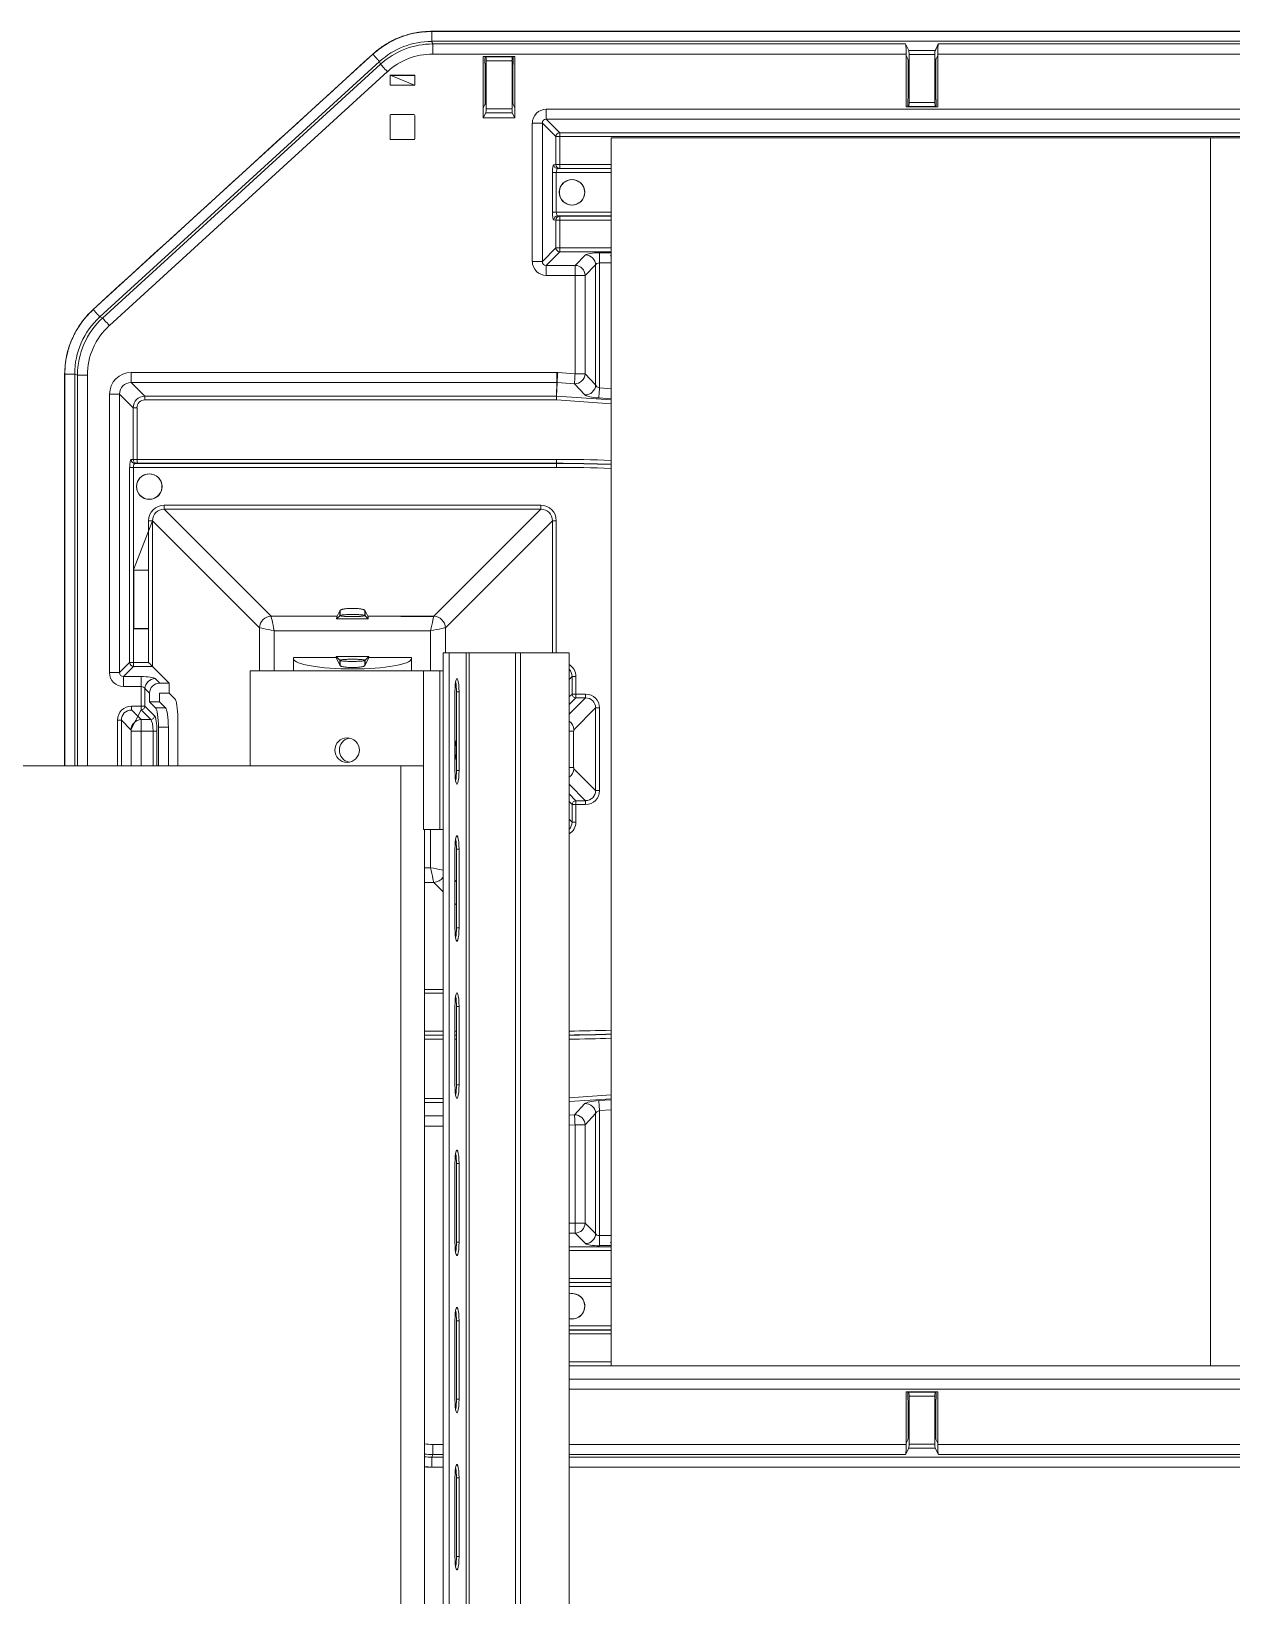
# Model space of a CAD drawing. Header units: inches. Extents: x 1518 to 2565, y 62 to 679.
# Drawn here: x 2181.43 to 2196.7, y 659.08 to 678.99 of the extents above; entities that cross this region are included whole.
import ezdxf

# ---------------------------------------------------------------- set-up
doc = ezdxf.new("R2010")
doc.units = ezdxf.units.IN
doc.header["$LTSCALE"] = 50
doc.header["$MEASUREMENT"] = 0
for name, color, linetype, lineweight in [('E2-ECOFEET', 254, 'Continuous', 5), ('ECOFEET', 254, 'Continuous', 5), ('TEXT', 1, 'Continuous', 20)]:
    doc.layers.add(name, color=color, linetype=linetype, lineweight=lineweight)

# ---------------------------------------------------------------- blocks, each defined once
blk = doc.blocks.new('Z1')
at = {"layer": 'ECOFEET', "color": 1, "linetype": 'Continuous'}
for p, q in [((63.071, 212.097), (63.092, 212.055)), ((63.096, 212.006), (63.096, 211.584)), ((63.447, 212.006), (63.447, 211.584)), ((63.471, 212.097), (63.45, 212.055)), ((56.818, 211.845), (56.818, 211.72)), ((57.716, 211.522), (57.716, 211.944)), ((58.067, 211.522), (58.067, 211.944)), ((58.091, 211.431), (58.07, 211.473)), ((56.504, 211.037), (56.504, 211.335)), ((56.514, 211.345), (56.808, 211.345)), ((56.818, 211.335), (56.818, 211.037)), ((56.808, 211.027), (56.514, 211.027)), ((57.061, 204.963), (58.422, 206.324)), ((53.244, 205.549), (53.244, 204.804)), ((53.431, 204.804), (53.431, 205.549)), ((53.433, 205.552), (53.433, 204.802)), ((55.868, 205.035), (55.868, 204.971)), ((56.185, 204.971), (56.185, 205.035)), ((53.433, 204.372), (53.433, 204.802)), ((55.275, 204.436), (55.818, 204.436)), ((56.778, 204.436), (56.778, 204.268)), ((57.472, 134.498), (57.472, 204.498)), ((57.511, 204.498), (57.511, 134.498)), ((58.163, 204.498), (58.163, 134.498)), ((58.782, 134.498), (58.782, 204.498)), ((55.868, 204.4), (55.868, 204.336)), ((56.185, 204.336), (56.185, 204.4)), ((53.209, 203.518), (53.087, 203.641)), ((53.804, 203.06), (53.804, 203.665)), ((56.941, 138.393), (56.941, 202.248)), ((57.18, 202.248), (57.137, 202.248)), ((57.33, 201.602), (57.348, 201.583)), ((57.348, 201.288), (57.33, 201.306)), ((56.941, 200.214), (57.18, 200.214)), ((57.18, 200.165), (56.941, 200.165)), ((56.941, 199.683), (57.18, 199.683)), ((57.33, 199.683), (57.348, 199.683)), ((57.18, 199.633), (56.941, 199.633)), ((56.941, 199.63), (57.18, 199.63)), ((57.18, 199.58), (56.941, 199.58)), ((57.348, 199.633), (57.33, 199.633)), ((57.33, 199.63), (57.348, 199.63)), ((57.348, 199.58), (57.33, 199.58)), ((58.783, 198.836), (59.317, 198.872)), ((56.941, 198.824), (57.18, 198.824)), ((57.18, 198.775), (56.941, 198.775)), ((59.317, 198.823), (58.783, 198.786)), ((56.941, 198.603), (57.18, 198.603)), ((57.18, 198.475), (56.941, 198.475)), ((58.783, 196.94), (59.317, 196.94)), ((59.317, 196.891), (58.783, 196.891)), ((58.783, 196.536), (59.317, 196.536)), ((59.317, 196.486), (58.783, 196.486)), ((58.783, 196.483), (59.317, 196.483)), ((59.317, 196.433), (58.783, 196.433)), ((58.819, 196.02), (58.783, 196.024)), ((58.783, 195.932), (59.317, 195.932)), ((59.317, 195.882), (58.783, 195.882)), ((58.783, 195.879), (59.317, 195.879)), ((59.317, 195.829), (58.783, 195.829)), ((58.783, 195.474), (59.317, 195.474)), ((63.096, 194.532), (63.096, 194.954)), ((63.447, 194.532), (63.447, 194.954)), ((63.071, 194.441), (63.092, 194.483)), ((63.471, 194.441), (63.45, 194.483)), ((57.048, 194.295), (57.035, 194.262))]:
    blk.add_line(p, q, dxfattribs=at)
for points in [[(75.244, 212.405), (75.244, 212.402), (57.035, 212.402), (57.035, 212.405)], [(57.048, 212.243), (63.062, 212.243), (63.103, 212.16), (63.439, 212.16)], [(58.091, 211.304), (58.091, 211.431), (58.091, 212.085), (57.691, 212.085), (57.691, 211.431), (57.712, 211.473)], [(52.814, 208.77), (52.847, 208.755), (56.384, 211.985)], [(56.505, 211.844), (56.504, 211.845), (56.504, 211.72), (56.505, 211.721)], [(56.817, 211.721), (56.818, 211.72), (56.504, 211.72)], [(57.691, 211.431), (57.691, 211.304), (58.091, 211.304), (58.059, 211.368), (57.723, 211.368), (57.691, 211.304)], [(58.491, 211.285), (58.663, 211.113), (58.663, 211.064), (58.663, 210.709), (59.317, 210.709)], [(66.942, 211.05), (59.317, 211.05), (59.317, 195.425), (58.783, 195.425)], [(59.317, 195.425), (66.942, 195.425), (74.567, 195.425), (74.567, 211.05), (66.942, 211.05), (66.942, 195.425)], [(58.619, 210.105), (58.57, 210.105), (58.57, 210.607), (58.619, 210.607)], [(59.317, 210.607), (58.619, 210.607), (58.619, 210.105), (59.317, 210.105)], [(59.317, 209.598), (58.663, 209.598), (58.663, 209.648), (59.317, 209.648)], [(59.12, 209.431), (58.987, 209.298), (58.987, 208.048), (59.12, 207.905)], [(59.169, 209.458), (59.169, 209.586), (59.317, 209.586)], [(59.317, 209.458), (59.169, 209.458), (59.169, 207.867), (59.317, 207.857)], [(59.317, 209.544), (59.309, 209.551), (59.317, 209.551)], [(52.365, 208.043), (52.367, 208.043), (52.493, 208.043), (52.493, 203.06)], [(52.527, 203.06), (52.527, 208.028), (52.493, 208.043)], [(52.527, 208.028), (52.655, 208.028), (52.655, 203.06)], [(59.317, 207.666), (58.62, 207.714), (53.384, 207.714), (53.384, 207.763), (58.62, 207.763), (58.626, 207.935), (58.626, 208.063), (53.212, 208.063), (53.212, 207.935)], [(58.626, 207.935), (53.212, 207.935), (53.384, 207.763)], [(53.064, 207.787), (52.936, 207.787), (52.936, 204.244)], [(53.237, 207.615), (53.064, 207.787), (53.064, 204.244)], [(58.621, 206.906), (58.621, 206.856), (53.242, 206.856)], [(53.259, 206.906), (58.621, 206.906), (58.621, 206.908)], [(58.57, 206.177), (57.208, 204.815), (57.208, 204.498)], [(58.57, 204.498), (58.57, 206.177), (58.619, 206.177), (58.619, 204.498)], [(56.227, 204.928), (56.186, 204.969), (56.186, 205.032), (56.22, 204.963)], [(55.275, 204.268), (55.275, 204.436), (55.276, 204.421), (55.276, 204.268)], [(55.818, 204.45), (55.818, 204.436), (55.866, 204.34), (55.866, 204.402), (55.818, 204.45), (56.234, 204.45), (56.186, 204.402), (56.186, 204.34), (56.234, 204.436), (56.234, 204.45)], [(56.234, 204.436), (56.778, 204.436), (56.776, 204.421), (56.776, 204.268)], [(58.101, 204.498), (57.511, 204.498), (57.472, 204.498), (57.257, 204.498), (57.18, 204.498), (57.18, 134.498), (57.257, 134.498), (57.257, 204.498)], [(57.18, 204.268), (57.137, 204.268), (56.931, 204.268), (54.724, 204.268), (54.724, 203.06)], [(57.137, 204.268), (57.137, 202.248), (56.931, 202.248), (56.931, 204.268)], [(53.114, 204.195), (53.338, 204.195), (53.338, 204.067)], [(53.387, 204.041), (53.446, 203.982), (53.446, 203.871)], [(58.783, 203.935), (58.82, 203.972), (58.869, 203.972), (58.869, 204.195), (58.82, 204.195), (58.783, 204.158)], [(53.696, 203.983), (53.578, 203.983), (53.573, 203.978), (53.573, 203.871), (53.648, 203.796), (53.521, 203.796), (53.446, 203.871), (53.573, 203.871)], [(57.348, 203.998), (57.382, 203.998), (57.382, 202.998), (57.348, 202.998)], [(58.783, 203.714), (58.992, 203.923), (58.992, 203.972), (58.869, 203.972), (58.869, 203.923), (58.783, 203.837)], [(53.038, 203.06), (53.038, 203.641), (53.087, 203.641), (53.087, 203.06)], [(53.212, 203.06), (53.212, 203.499), (53.34, 203.499), (53.34, 203.06)], [(53.489, 203.06), (53.489, 203.499), (53.34, 203.499)], [(53.489, 203.499), (53.538, 203.499), (53.538, 203.06)], [(53.685, 203.06), (53.685, 203.549), (53.558, 203.549), (53.558, 203.06)], [(58.783, 203.039), (58.84, 203.039), (58.84, 203.499), (58.783, 203.499)], [(56.931, 203.06), (56.64, 203.06), (18.191, 203.06), (18.191, 137.56), (56.64, 137.56), (56.64, 203.06)], [(58.783, 202.603), (58.82, 202.566), (58.869, 202.566), (58.992, 202.566), (58.992, 202.615), (58.783, 202.824)], [(58.783, 202.701), (58.869, 202.615), (58.869, 202.566), (58.869, 202.343), (58.82, 202.343), (58.783, 202.38)], [(57.348, 201.998), (57.382, 201.998), (57.382, 200.998), (57.348, 200.998)], [(57.18, 201.456), (57.061, 201.575), (56.941, 201.575)], [(57.348, 199.998), (57.382, 199.998), (57.382, 198.998), (57.348, 198.998)], [(59.317, 198.681), (59.169, 198.671), (59.169, 197.081), (59.317, 197.081)], [(57.348, 197.998), (57.382, 197.998), (57.382, 196.998), (57.348, 196.998)], [(59.317, 196.953), (59.169, 196.953), (59.169, 197.081)], [(59.317, 196.987), (59.309, 196.987), (59.317, 196.995)], [(57.348, 195.998), (57.382, 195.998), (57.382, 194.998), (57.348, 194.998)], [(58.783, 194.423), (63.071, 194.423), (63.071, 194.441), (63.071, 195.095), (63.471, 195.095), (63.471, 194.441), (63.471, 194.423), (73.831, 194.423), (73.831, 194.441), (73.831, 195.095), (74.231, 195.095), (74.231, 194.441)], [(57.18, 194.295), (57.048, 194.295), (57.048, 194.423), (57.18, 194.423)], [(63.439, 194.378), (63.103, 194.378), (63.062, 194.295)], [(75.225, 194.295), (74.241, 194.295), (74.199, 194.378), (73.863, 194.378), (73.822, 194.295), (63.481, 194.295), (63.439, 194.378)], [(56.941, 194.144), (57.035, 194.136), (57.18, 194.136)], [(57.035, 194.134), (57.035, 194.136), (57.035, 194.262), (57.18, 194.262)], [(58.783, 194.262), (75.244, 194.262), (75.244, 194.136), (75.244, 194.134)], [(57.348, 193.998), (57.382, 193.998), (57.382, 192.998), (57.348, 192.998)]]:
    blk.add_lwpolyline(points, dxfattribs=at)
at = {"layer": 'ECOFEET', "color": 1, "linetype": 'Continuous', "flags": 128}
for points in [[(52.847, 208.755), (52.851, 208.751), (52.858, 208.744), (52.866, 208.734), (52.877, 208.722), (52.89, 208.709), (52.904, 208.694), (52.918, 208.677), (52.934, 208.661), (56.47, 211.891), (56.455, 211.908), (56.44, 211.924), (56.426, 211.939), (56.413, 211.953), (56.403, 211.964), (56.394, 211.974), (56.387, 211.981), (56.384, 211.985), (56.371, 212.019), (52.814, 208.77), (52.81, 208.774), (52.803, 208.781), (52.795, 208.791), (52.784, 208.802), (52.772, 208.816), (52.758, 208.831), (52.744, 208.847), (52.729, 208.863), (56.286, 212.112), (56.284, 212.113)], [(59.317, 207.728), (59.16, 207.739), (59.161, 207.745), (59.162, 207.755), (59.162, 207.768), (59.164, 207.783), (59.165, 207.802), (59.166, 207.823), (59.168, 207.844), (59.169, 207.867)], [(53.63, 206.324), (58.422, 206.324), (58.422, 206.374), (53.63, 206.374), (53.63, 206.324), (54.992, 204.963), (54.994, 204.953), (54.998, 204.935), (55.003, 204.912), (55.009, 204.883), (55.016, 204.85), (55.023, 204.813), (55.031, 204.776), (57.021, 204.776), (57.021, 204.268)], [(55.031, 204.268), (55.031, 204.776), (54.994, 204.784), (54.958, 204.791), (54.924, 204.798), (54.895, 204.804), (54.872, 204.809), (54.854, 204.813), (54.844, 204.815), (54.844, 204.268)], [(57.382, 203.998), (57.381, 204.046), (57.378, 204.09), (57.373, 204.127), (57.367, 204.154), (57.359, 204.168), (57.352, 204.168), (57.345, 204.154), (57.339, 204.127), (57.334, 204.09), (57.331, 204.046), (57.33, 203.998), (57.33, 202.998), (57.331, 202.949), (57.334, 202.905), (57.339, 202.868), (57.345, 202.841), (57.352, 202.827), (57.359, 202.827), (57.367, 202.841), (57.373, 202.868), (57.378, 202.905), (57.381, 202.949), (57.382, 202.998)], [(57.021, 202.248), (57.021, 201.762), (57.059, 201.755), (57.095, 201.747), (57.128, 201.74), (57.157, 201.734), (57.18, 201.729)], [(57.382, 201.998), (57.381, 202.046), (57.378, 202.09), (57.373, 202.127), (57.367, 202.154), (57.359, 202.168), (57.352, 202.168), (57.345, 202.154), (57.339, 202.127), (57.334, 202.09), (57.331, 202.046), (57.33, 201.998), (57.33, 200.998), (57.331, 200.949), (57.334, 200.905), (57.339, 200.868), (57.345, 200.841), (57.352, 200.827), (57.359, 200.827), (57.367, 200.841), (57.373, 200.868), (57.378, 200.905), (57.381, 200.949), (57.382, 200.998)], [(57.382, 199.998), (57.381, 200.046), (57.378, 200.09), (57.373, 200.127), (57.367, 200.154), (57.359, 200.168), (57.352, 200.168), (57.345, 200.154), (57.339, 200.127), (57.334, 200.09), (57.331, 200.046), (57.33, 199.998), (57.33, 198.998), (57.331, 198.949), (57.334, 198.905), (57.339, 198.868), (57.345, 198.841), (57.352, 198.827), (57.359, 198.827), (57.367, 198.841), (57.373, 198.868), (57.378, 198.905), (57.381, 198.949), (57.382, 198.998)], [(59.317, 198.81), (59.16, 198.799), (59.161, 198.793), (59.162, 198.784), (59.162, 198.771), (59.164, 198.755), (59.165, 198.736), (59.166, 198.716), (59.168, 198.694), (59.169, 198.671)], [(57.382, 197.998), (57.381, 198.046), (57.378, 198.09), (57.373, 198.127), (57.367, 198.154), (57.359, 198.168), (57.352, 198.168), (57.345, 198.154), (57.339, 198.127), (57.334, 198.09), (57.331, 198.046), (57.33, 197.998), (57.33, 196.998), (57.331, 196.949), (57.334, 196.905), (57.339, 196.868), (57.345, 196.841), (57.352, 196.827), (57.359, 196.827), (57.367, 196.841), (57.373, 196.868), (57.378, 196.905), (57.381, 196.949), (57.382, 196.998)], [(57.382, 195.998), (57.381, 196.046), (57.378, 196.09), (57.373, 196.127), (57.367, 196.154), (57.359, 196.168), (57.352, 196.168), (57.345, 196.154), (57.339, 196.127), (57.334, 196.09), (57.331, 196.046), (57.33, 195.998), (57.33, 194.998), (57.331, 194.949), (57.334, 194.905), (57.339, 194.868), (57.345, 194.841), (57.352, 194.827), (57.359, 194.827), (57.367, 194.841), (57.373, 194.868), (57.378, 194.905), (57.381, 194.949), (57.382, 194.998)], [(57.382, 193.998), (57.381, 194.046), (57.378, 194.09), (57.373, 194.127), (57.367, 194.154), (57.359, 194.168), (57.352, 194.168), (57.345, 194.154), (57.339, 194.127), (57.334, 194.09), (57.331, 194.046), (57.33, 193.998), (57.33, 192.998), (57.331, 192.949), (57.334, 192.905), (57.339, 192.868), (57.345, 192.841), (57.352, 192.827), (57.359, 192.827), (57.367, 192.841), (57.373, 192.868), (57.378, 192.905), (57.381, 192.949), (57.382, 192.998)]]:
    blk.add_lwpolyline(points, dxfattribs=at)
at = {"layer": 'ECOFEET', "color": 1, "linetype": 'Continuous'}
for points in [[(58.067, 212.08), (57.716, 212.08), (57.722, 212.079), (58.06, 212.079)], [(58.056, 212.029), (57.727, 212.029), (57.727, 211.417), (58.056, 211.417)], [(63.107, 211.499), (63.436, 211.499), (63.436, 212.111), (63.107, 212.111)], [(56.817, 211.721), (56.505, 211.721), (56.505, 211.844), (56.817, 211.844), (56.818, 211.845), (56.504, 211.845)], [(63.102, 211.449), (63.44, 211.449), (63.447, 211.448), (63.096, 211.448)], [(53.483, 206.177), (53.433, 206.177), (53.433, 205.552), (53.431, 205.549), (53.244, 205.549), (53.242, 205.552)], [(58.101, 134.498), (58.101, 204.498), (58.163, 204.498), (58.782, 204.498), (58.783, 204.498), (58.783, 134.498), (58.782, 134.498), (58.163, 134.498)], [(63.44, 195.089), (63.447, 195.09), (63.096, 195.09), (63.102, 195.089)], [(63.107, 195.039), (63.107, 194.427), (63.436, 194.427), (63.436, 195.039)]]:
    blk.add_lwpolyline(points, close=True, dxfattribs=at)
for points in [[(58.442, 211.236), (58.314, 211.236), (58.314, 209.476), (58.442, 209.476), (58.614, 209.648, 0.393989), (58.663, 209.598), (58.491, 209.426)], [(74.567, 210.658, 0.339414), (74.604, 210.707), (74.577, 210.709), (74.577, 211.064, 0.393926), (74.528, 211.113), (58.663, 211.113, 0.393936), (58.614, 211.064), (58.442, 211.236), (58.442, 209.476)], [(74.528, 211.05), (74.528, 211.064), (58.663, 211.064), (58.614, 211.064), (58.614, 210.709), (58.587, 210.707, 0.412059), (58.637, 210.657)], [(59.317, 210.659), (58.663, 210.659), (58.663, 210.709), (58.614, 210.709, 0.412073), (58.663, 210.659), (58.637, 210.657), (59.317, 210.657)], [(59.317, 210.002), (58.663, 210.002), (58.663, 209.648), (58.614, 209.648), (58.614, 210.002), (58.587, 210.005, -0.412168), (58.637, 210.055)], [(59.317, 210.055), (58.637, 210.055), (58.663, 210.052, 0.412119), (58.614, 210.002), (58.663, 210.002), (58.663, 210.052), (59.317, 210.052)], [(56.227, 204.928), (55.825, 204.928), (55.866, 204.969), (55.866, 205.032), (55.832, 204.963), (54.992, 204.963, 0.393949), (54.844, 204.815), (53.483, 206.177), (53.483, 204.323), (53.242, 204.323, -0.393989), (53.192, 204.372), (53.242, 204.372), (53.242, 204.802), (53.433, 204.802), (53.431, 204.804), (53.244, 204.804), (53.242, 204.802), (53.242, 205.552), (53.242, 206.856), (53.192, 206.856), (53.192, 204.372), (53.064, 204.244), (52.936, 204.244)], [(53.696, 204.11), (53.574, 204.11), (53.515, 204.169, 0.393931), (53.387, 204.041), (53.387, 203.818), (53.509, 203.696, -0.394047), (53.46, 203.646)], [(57.339, 204.129, -0.044281), (57.348, 203.998), (57.348, 202.998, -0.044182), (57.339, 202.866)], [(58.992, 203.923), (58.869, 203.923, -0.393844), (58.82, 203.972), (58.82, 204.195)], [(58.783, 202.913, 0.244632), (58.843, 203.02), (59.12, 202.743), (59.169, 202.743), (59.169, 203.795), (59.12, 203.795), (59.12, 202.743)], [(59.12, 203.795), (58.843, 203.518, 0.24461), (58.783, 203.625)], [(57.33, 203.12, 0.067314), (57.344, 203.258, 0.067334), (57.33, 203.396)], [(58.82, 202.343), (58.82, 202.566, -0.393908), (58.869, 202.615), (58.992, 202.615)], [(57.339, 202.129, -0.044279), (57.348, 201.998), (57.348, 200.998, -0.044279), (57.339, 200.866)], [(57.339, 200.129, -0.044182), (57.348, 199.998), (57.348, 198.998, -0.044281), (57.339, 198.866)], [(58.783, 198.614), (58.85, 198.618), (58.983, 198.761, -0.411947), (59.12, 198.633), (58.987, 198.491), (58.859, 198.491), (58.783, 198.485)], [(59.12, 198.633), (59.12, 197.107, -0.393904), (58.992, 196.979), (58.859, 197.112), (58.783, 197.112)], [(57.339, 198.129, -0.044281), (57.348, 197.998), (57.348, 196.998, -0.044176), (57.339, 196.866)], [(58.783, 197.24), (58.859, 197.24), (58.859, 197.112, 0.393965), (58.987, 197.24), (59.12, 197.107)], [(58.783, 196.025, 0.202767), (58.907, 196.047, 0.544465), (58.907, 196.318, 0.202767), (58.783, 196.34)], [(57.339, 196.129, -0.044176), (57.348, 195.998), (57.348, 194.998, -0.044279), (57.339, 194.866)], [(57.339, 194.129, -0.044182), (57.348, 193.998), (57.348, 192.998, -0.044281), (57.339, 192.866)]]:
    blk.add_lwpolyline(points, format="xyb", dxfattribs=at)
for points in [[(58.732, 210.491, 0.544465), (58.732, 210.22, 0.294947), (58.907, 210.22, 0.544465), (58.907, 210.491, 0.294947)], [(58.987, 209.298), (58.859, 209.298), (58.859, 209.426, -0.393926)], [(58.621, 206.908), (58.621, 206.958), (53.286, 206.958), (53.237, 206.958), (53.237, 207.615), (53.286, 207.615), (53.286, 206.958), (53.286, 206.908, -0.412079), (53.237, 206.958), (53.21, 206.956, 0.41205), (53.259, 206.906), (53.286, 206.908)], [(53.354, 206.747, 0.544465), (53.354, 206.476, 0.294947), (53.529, 206.476, 0.544465), (53.529, 206.747, 0.294947)], [(53.338, 203.769), (53.338, 203.818), (53.215, 203.818), (53.215, 203.769), (53.337, 203.646, 0.393904), (53.209, 203.518)]]:
    blk.add_lwpolyline(points, format="xyb", close=True, dxfattribs=at)
at = {"layer": 'ECOFEET', "color": 1, "linetype": 'Continuous', "flags": 128}
for points in [[(58.638, 208.063), (58.859, 208.048), (58.859, 209.298), (58.491, 209.298), (58.491, 209.426), (58.859, 209.426), (58.992, 209.559, -0.393922), (59.12, 209.431), (59.12, 207.905, -0.411886), (58.983, 207.778), (58.85, 207.92), (58.851, 207.926), (58.851, 207.935), (58.852, 207.948), (58.853, 207.964), (58.854, 207.983), (58.856, 208.003), (58.857, 208.025), (58.859, 208.048), (58.987, 208.048, -0.411949), (58.85, 207.92), (58.629, 207.935)], [(59.317, 207.716), (58.623, 207.763), (58.623, 207.761), (58.623, 207.757), (58.623, 207.752), (58.622, 207.746), (58.622, 207.739), (58.621, 207.731), (58.62, 207.722), (58.62, 207.714), (58.62, 207.763, -0.016706), (58.623, 207.763), (58.629, 207.935), (58.63, 207.941), (58.63, 207.95), (58.631, 207.963), (58.632, 207.979), (58.633, 207.998), (58.635, 208.018), (58.636, 208.04), (58.638, 208.063)], [(53.337, 203.646), (53.46, 203.646), (53.338, 203.769, 0.393872), (53.387, 203.818), (53.338, 203.818), (53.338, 204.067), (53.114, 204.067), (53.114, 204.195), (53.242, 204.323), (53.242, 204.372), (53.433, 204.372), (53.442, 204.364), (53.451, 204.355), (53.458, 204.347), (53.466, 204.34), (53.472, 204.334), (53.477, 204.329), (53.48, 204.325), (53.483, 204.323), (53.696, 204.11), (53.696, 203.983), (53.767, 203.911)], [(57.18, 201.64, -0.234231), (57.061, 201.575), (57.059, 201.586), (57.055, 201.603), (57.05, 201.626), (57.044, 201.655), (57.037, 201.689), (57.029, 201.725), (57.021, 201.762), (56.941, 201.762)]]:
    blk.add_lwpolyline(points, format="xyb", dxfattribs=at)
for points in [[(56.22, 204.963), (57.061, 204.963, -0.393949), (57.208, 204.815), (57.198, 204.813), (57.181, 204.809), (57.157, 204.804), (57.128, 204.798), (57.095, 204.791), (57.059, 204.784), (57.021, 204.776), (57.029, 204.813), (57.037, 204.85), (57.044, 204.883), (57.05, 204.912), (57.055, 204.935), (57.059, 204.953)], [(58.987, 197.24), (58.987, 198.491, 0.411949), (58.85, 198.618), (58.851, 198.612), (58.851, 198.603), (58.852, 198.59), (58.853, 198.574), (58.854, 198.555), (58.856, 198.535), (58.857, 198.513), (58.859, 198.491), (58.859, 197.24)]]:
    blk.add_lwpolyline(points, format="xyb", close=True, dxfattribs=at)
at = {"layer": 'ECOFEET', "color": 1, "linetype": 'Continuous'}
for centre, radius in [((58.819, 210.356), 0.163), ((53.442, 206.611), 0.163), ((55.958, 203.258), 0.156)]:
    blk.add_circle(centre, radius, dxfattribs=at)
for centre, radius, start, end in [((58.621, 188.376), 18.582, 87.8554, 90), ((58.621, 188.376), 18.532, 87.8496, 90), ((58.621, 188.376), 18.53, 87.8493, 90), ((58.621, 188.376), 18.48, 87.8434, 90), ((56.017, 203.258), 0.157, 101.5556, 258.4444), ((58.621, 218.162), 18.48, 270.501, 272.1566), ((58.621, 218.162), 18.53, 270.4997, 272.1507), ((58.621, 218.162), 18.532, 270.4996, 272.1504), ((58.621, 218.162), 18.582, 270.4982, 272.1446), ((58.819, 196.182), 0.163, 270, 102.8674)]:
    blk.add_arc(centre, radius, start, end, dxfattribs=at)
for centre, major_axis, ratio, start_param, end_param in [((57.048, 211.257), (-0.37, 0.953), 0.978189, 5.918992, 6.647379), ((57.058, 211.232), (-0.366, 0.945), 0.987012, 5.918992, 6.647379), ((63.483, 212.115), (0, 0.13), 0.087489, 0.174533, 1.570796), ((57.058, 211.232), (0.32, -0.825), 0.982581, 2.777399, 3.505786), ((57.722, 212.029), (0, 0.05), 0.087489, 4.712389, 6.265732), ((58.06, 212.029), (0, 0.05), 0.087489, 0.017453, 1.570796), ((63.091, 212.006), (0, 0.05), 0.087489, 4.712389, 6.108652), ((63.102, 212.111), (0, 0.05), 0.087489, 4.712389, 6.108652), ((63.44, 212.111), (0, 0.05), 0.087489, 0.174533, 1.570796), ((63.451, 212.006), (0, 0.05), 0.087489, 0.174533, 1.570796), ((57.711, 211.944), (0, 0.05), 0.087489, 4.712389, 5.759587), ((57.711, 211.522), (0, 0.05), 0.087489, 3.316126, 4.712389), ((57.722, 211.417), (0, 0.05), 0.087489, 3.316126, 4.712389), ((58.06, 211.417), (0, 0.05), 0.087489, 1.570796, 2.96706), ((58.071, 211.522), (0, 0.05), 0.087489, 1.570796, 2.96706), ((58.497, 211.23), (0.131, -0.131), 0.970288, 2.371274, 3.911912), ((63.091, 211.584), (0, 0.05), 0.087489, 3.665191, 4.712389), ((63.102, 211.499), (0, 0.05), 0.087489, 3.159046, 4.712389), ((63.44, 211.499), (0, 0.05), 0.087489, 1.570796, 3.124139), ((56.514, 211.335), (-0.00707, 0.00707), 0.999695, 5.497939, 7.068431), ((56.808, 211.335), (0.00707, 0.00707), 0.999695, 5.497939, 7.068431), ((58.497, 211.23), (-0.042, 0.042), 0.84211, 5.512866, 7.053504), ((56.514, 211.037), (-0.00707, -0.00707), 0.999695, 5.497939, 7.068431), ((56.808, 211.037), (0.00707, -0.00707), 0.999695, 5.497939, 7.068431), ((58.588, 210.607), (0, 0.1), 0.176327, 0.017453, 1.570796), ((58.637, 210.607), (0, 0.05), 0.352654, 0.017453, 1.570796), ((58.588, 210.105), (0, 0.1), 0.176327, 1.570796, 3.124139), ((58.637, 210.105), (0, 0.05), 0.352654, 1.570796, 3.124139), ((58.497, 209.481), (0.131, 0.131), 0.970288, 2.371274, 3.911912), ((58.497, 209.481), (0.042, 0.042), 0.84211, 2.371274, 3.911912), ((59.169, 209.554), (0.18, 0), 0.176327, 1.570796, 2.96706), ((59.169, 209.426), (0.05, 0), 0.634777, 1.570796, 2.96706), ((59.425, 209.458), (0.133, -0.129), 0.122744, 3.780325, 3.887313), ((53.512, 208.028), (0.936, -0.413), 0.977384, 2.732965, 3.550221), ((53.538, 208.016), (0.927, -0.409), 0.986525, 2.732965, 3.550221), ((53.538, 208.016), (0.811, -0.357), 0.981933, 2.732965, 3.550221), ((53.221, 207.779), (-0.204, 0.204), 0.970288, 5.512866, 7.053504), ((58.626, 207.88), (0.006, 0.183), 0.984791, 6.249645, 6.316725), ((53.221, 207.779), (-0.115, 0.115), 0.923436, 5.512866, 7.053504), ((58.626, 207.88), (0.0019, 0.0547), 0.913122, 6.249645, 6.316725), ((59.169, 207.899), (0.0488, -0.019), 0.580702, 3.53857, 4.934833), ((53.387, 207.612), (-0.107, 0.107), 0.989599, 5.512866, 7.053504), ((53.387, 207.612), (-0.0729, 0.0729), 0.970288, 5.512866, 7.053504), ((59.16, 207.771), (0.18, -0.013), 0.175892, 3.328509, 4.724773), ((53.21, 206.856), (0, 0.1), 0.176327, 0.017453, 1.570796), ((53.259, 206.856), (0, 0.05), 0.352654, 0.017453, 1.570796), ((53.637, 206.171), (-0.146, 0.146), 0.970288, 5.512866, 7.053504), ((53.637, 206.171), (0.111, -0.111), 0.951716, 2.371274, 3.911912), ((58.416, 206.171), (0.146, 0.146), 0.970288, 5.512866, 7.053504), ((58.416, 206.171), (0.111, 0.111), 0.951716, 5.512866, 7.053504), ((55.835, 204.776), (0, 0.19), 0.087489, 0.174533, 0.638994), ((55.368, 204.973), (0.5, 0), 0.087489, 6.195919, 6.224625), ((56.218, 204.776), (0, 0.19), 0.087489, 5.644191, 6.108652), ((53.119, 204.25), (0.131, 0.131), 0.970288, 2.371274, 3.911912), ((53.119, 204.25), (0.042, 0.042), 0.84211, 2.371274, 3.911912), ((56.026, 204.423), (0.75, 0), 0.176327, 3.159046, 6.265732), ((58.686, 204.189), (-0.131, -0.131), 0.970288, 2.371274, 3.3859), ((58.686, 204.189), (0.0969, 0.0969), 0.948921, 5.512866, 6.287282), ((53.338, 204.163), (0.18, 0), 0.176327, 0.174533, 1.570796), ((53.338, 204.035), (0.05, 0), 0.634777, 0.174533, 1.570796), ((53.578, 203.978), (0.0947, -0.0947), 0.970288, 2.371274, 3.911912), ((53.76, 203.665), (0, 0.25), 0.176327, 4.712389, 6.108652), ((58.986, 203.789), (0.131, 0.131), 0.970288, 5.512866, 7.053504), ((58.986, 203.789), (0.0969, 0.0969), 0.948921, 5.512866, 7.053504), ((53.221, 203.635), (-0.131, 0.131), 0.970288, 5.512866, 7.053504), ((53.221, 203.635), (-0.0969, 0.0969), 0.948921, 5.512866, 7.053504), ((53.337, 203.499), (0, 0.15), 0.02351, 4.712389, 6.108652), ((53.454, 203.499), (0, 0.15), 0.235103, 4.712389, 6.108652), ((53.503, 203.499), (0, 0.2), 0.176327, 4.712389, 6.108652), ((53.514, 203.549), (0, 0.25), 0.176327, 4.712389, 6.108652), ((53.64, 203.549), (0, 0.25), 0.176327, 4.712389, 6.108652), ((53.209, 203.499), (0, 0.02), 0.176327, 4.712389, 6.108652), ((58.844, 203.499), (0, 0.02), 0.176327, 0.174533, 1.570796), ((58.844, 203.039), (0, 0.02), 0.176327, 1.570796, 2.96706), ((58.986, 202.749), (-0.0969, 0.0969), 0.948921, 2.371274, 3.911912), ((58.986, 202.749), (0.131, -0.131), 0.970288, 5.512866, 7.053504), ((58.686, 202.349), (0.0969, -0.0969), 0.948921, 6.279089, 7.053504), ((58.686, 202.349), (-0.131, 0.131), 0.970288, 2.897285, 3.911912), ((59.16, 198.767), (0.18, 0.013), 0.175892, 1.558413, 2.954676), ((59.169, 198.64), (0.0488, 0.019), 0.580702, 1.348352, 2.744616), ((59.169, 197.112), (0.05, 0), 0.634777, 3.316126, 4.712389), ((59.169, 196.984), (0.18, 0), 0.176327, 3.316126, 4.712389), ((59.425, 197.081), (0.133, 0.129), 0.122744, 2.395872, 2.50286), ((63.102, 195.039), (0, 0.05), 0.087489, 4.712389, 6.265732), ((63.44, 195.039), (0, 0.05), 0.087489, 0.017453, 1.570796), ((63.091, 194.954), (0, 0.05), 0.087489, 4.712389, 5.759587), ((63.091, 194.532), (0, 0.05), 0.087489, 3.316126, 4.712389), ((63.451, 194.532), (0, 0.05), 0.087489, 1.570796, 2.96706), ((57.058, 195.307), (0.32, 0.825), 0.982581, 3.383493, 3.505786), ((57.058, 195.307), (0.366, 0.945), 0.987012, 3.399412, 3.505786), ((63.102, 194.427), (0, 0.05), 0.087489, 3.316126, 4.712389), ((63.44, 194.427), (0, 0.05), 0.087489, 1.570796, 2.96706), ((63.483, 194.423), (0, 0.13), 0.087489, 1.570796, 2.96706), ((57.048, 195.281), (0.37, 0.953), 0.978189, 3.412573, 3.505786)]:
    blk.add_ellipse(centre, major_axis=major_axis, ratio=ratio, start_param=start_param, end_param=end_param, dxfattribs=at)
for points, knots in [([(75.244, 212.277), (69.174, 212.277), (63.105, 212.277), (57.035, 212.277), (57.035, 212.319), (57.035, 212.36), (57.035, 212.402), (56.991, 212.401), (56.904, 212.398), (56.757, 212.371), (56.597, 212.318), (56.43, 212.231), (56.334, 212.152), (56.286, 212.112), (56.291, 212.106), (56.296, 212.101), (56.301, 212.095), (56.305, 212.09), (56.31, 212.085), (56.315, 212.079), (56.32, 212.074), (56.324, 212.07), (56.329, 212.065), (56.333, 212.06), (56.337, 212.056), (56.341, 212.051), (56.345, 212.047), (56.348, 212.043), (56.352, 212.04), (56.355, 212.036), (56.357, 212.033), (56.36, 212.03), (56.362, 212.028), (56.364, 212.025), (56.367, 212.023), (56.368, 212.022), (56.369, 212.02), (56.371, 212.019)], [0, 0, 0, 0, 1, 1, 1, 2, 2, 2, 2.158565, 2.319357, 2.542919, 2.772955, 3, 3, 3, 4, 4, 4, 5, 5, 5, 6, 6, 6, 7, 7, 7, 8, 8, 8, 9, 9, 9, 10, 10, 10, 11, 11, 11, 11]), ([(75.789, 212.262), (75.774, 212.27), (75.738, 212.29), (75.686, 212.314), (75.632, 212.336), (75.581, 212.353), (75.545, 212.363), (75.526, 212.368), (75.51, 212.373), (75.469, 212.382), (75.413, 212.392), (75.355, 212.4), (75.301, 212.404), (75.263, 212.404), (75.244, 212.405), (69.174, 212.405), (63.105, 212.405), (57.035, 212.405), (57.015, 212.404), (56.965, 212.403), (56.896, 212.397), (56.825, 212.385), (56.763, 212.372), (56.697, 212.353), (56.654, 212.337), (56.632, 212.329)], [0, 0, 0, 0, 0.180013, 0.438364, 0.599827, 0.799869, 1, 1, 1, 1.17972, 1.437949, 1.599566, 1.799703, 2, 2, 2, 3, 3, 3, 3.139698, 3.369528, 3.500292, 3.666896, 3.833463, 4, 4, 4, 4]), ([(56.632, 212.329), (56.614, 212.322), (56.568, 212.303), (56.506, 212.272), (56.444, 212.235), (56.391, 212.2), (56.336, 212.159), (56.301, 212.129), (56.284, 212.113), (55.099, 211.03), (53.913, 209.948), (52.727, 208.865), (52.7, 208.838), (52.653, 208.793), (52.605, 208.733), (52.535, 208.641), (52.494, 208.561), (52.459, 208.492), (52.445, 208.456), (52.421, 208.397), (52.4, 208.323), (52.374, 208.21), (52.369, 208.12), (52.365, 208.043), (52.365, 206.382), (52.365, 204.721), (52.365, 203.06)], [0, 0, 0, 0, 0.139042, 0.368689, 0.499684, 0.666358, 0.833129, 1, 1, 1, 2, 2, 2, 2.250492, 2.41616, 2.50077, 3, 3, 3, 3.249905, 3.414992, 3.499978, 4, 4, 4, 5, 5, 5, 5]), ([(63.062, 212.243), (63.063, 212.238), (63.066, 212.229), (63.069, 212.194), (63.071, 212.154), (63.071, 212.128), (63.071, 212.115), (61.063, 212.115), (59.055, 212.115), (57.048, 212.115), (57.048, 212.158), (57.048, 212.2), (57.048, 212.243), (57.043, 212.254), (57.039, 212.265), (57.035, 212.277)], [0, 0, 0, 0, 0.272798, 0.562417, 0.78798, 1, 1, 1, 2, 2, 2, 3, 3, 3, 4, 4, 4, 4]), ([(63.439, 212.16), (63.453, 212.188), (63.467, 212.215), (63.481, 212.243), (66.928, 212.243), (70.375, 212.243), (73.822, 212.243), (73.823, 212.238), (73.826, 212.229), (73.829, 212.194), (73.831, 212.154), (73.831, 212.128), (73.831, 212.115), (70.378, 212.115), (66.924, 212.115), (63.471, 212.115), (63.471, 212.109), (63.471, 212.103), (63.471, 212.097), (63.471, 211.879), (63.471, 211.661), (63.471, 211.443), (63.338, 211.443), (63.204, 211.443), (63.071, 211.443), (63.071, 211.661), (63.071, 211.879), (63.071, 212.097), (63.071, 212.103), (63.071, 212.109), (63.071, 212.115)], [0, 0, 0, 0, 1, 1, 1, 2, 2, 2, 2.272799, 2.562417, 2.78798, 3, 3, 3, 4, 4, 4, 5, 5, 5, 6, 6, 6, 7, 7, 7, 8, 8, 8, 9, 9, 9, 9]), ([(57.716, 212.08), (57.715, 212.08), (57.714, 212.079), (57.713, 212.072), (57.712, 212.06), (57.711, 212.047), (57.711, 212.03), (57.711, 212.014), (57.712, 212), (57.713, 211.992), (57.713, 211.988), (57.713, 211.987)], [0, 0, 0, 0, 0.1087, 0.246094, 0.354578, 0.474143, 0.600075, 0.725936, 0.845501, 0.953985, 1, 1, 1, 1]), ([(58.491, 211.285), (58.491, 211.328), (58.491, 211.37), (58.491, 211.413), (61.811, 211.413), (65.131, 211.413), (68.451, 211.413), (68.451, 211.397), (68.451, 211.363), (68.448, 211.322), (68.445, 211.295), (68.443, 211.288), (68.442, 211.285), (65.125, 211.285), (61.808, 211.285), (58.491, 211.285)], [0, 0, 0, 0, 1, 1, 1, 2, 2, 2, 2.271935, 2.561321, 2.787269, 3, 3, 3, 4, 4, 4, 4]), ([(63.096, 211.448), (63.095, 211.448), (63.094, 211.449), (63.093, 211.456), (63.092, 211.468), (63.091, 211.482), (63.091, 211.498), (63.091, 211.514), (63.092, 211.528), (63.093, 211.536), (63.093, 211.54), (63.093, 211.541)], [0, 0, 0, 0, 0.108702, 0.246097, 0.354633, 0.474136, 0.60007, 0.725932, 0.845499, 0.953984, 1, 1, 1, 1]), ([(52.727, 208.865), (52.728, 208.864), (52.728, 208.864), (52.729, 208.863), (52.698, 208.833), (52.635, 208.771), (52.545, 208.653), (52.462, 208.506), (52.404, 208.343), (52.373, 208.187), (52.369, 208.091), (52.367, 208.043), (52.367, 206.382), (52.367, 204.721), (52.367, 203.06)], [0, 0, 0, 0, 1, 1, 1, 1.141279, 1.284532, 1.483578, 1.688387, 1.842897, 2, 2, 2, 3, 3, 3, 3]), ([(58.783, 194.134), (64.27, 194.134), (69.757, 194.134), (75.244, 194.134), (75.261, 194.134), (75.303, 194.134), (75.36, 194.139), (75.418, 194.147), (75.471, 194.156), (75.508, 194.165), (75.526, 194.17), (75.543, 194.174), (75.583, 194.185), (75.637, 194.204), (75.691, 194.226), (75.739, 194.249), (75.773, 194.267), (75.789, 194.276), (75.804, 194.284), (75.84, 194.305), (75.887, 194.337), (75.934, 194.373), (75.975, 194.406), (76.003, 194.432), (76.017, 194.445), (76.029, 194.457), (76.059, 194.487), (76.096, 194.53), (76.133, 194.576), (76.164, 194.619), (76.184, 194.651), (76.195, 194.667), (77.045, 196.063), (77.895, 197.459), (78.746, 198.855), (78.755, 198.87), (78.778, 198.909), (78.805, 198.964), (78.83, 199.021), (78.85, 199.075), (78.861, 199.114), (78.867, 199.133), (78.872, 199.151), (78.883, 199.194), (78.894, 199.254), (78.903, 199.316), (78.907, 199.373), (78.908, 199.413), (78.908, 199.434), (78.908, 199.434), (78.907, 199.434), (78.906, 199.434), (78.864, 199.434), (78.822, 199.434), (78.78, 199.434), (78.78, 201.991), (78.78, 204.548), (78.78, 207.104), (78.769, 207.101), (78.758, 207.098), (78.747, 207.095), (78.747, 204.544), (78.747, 201.994), (78.747, 199.443)], [0, 0, 0, 0, 1, 1, 1, 1.180622, 1.439236, 1.600411, 1.800262, 2, 2, 2, 2.180339, 2.438827, 2.600144, 2.80008, 3, 3, 3, 3.180018, 3.438364, 3.599844, 3.799873, 4, 4, 4, 4.179711, 4.437938, 4.599569, 4.799714, 5, 5, 5, 6, 6, 6, 6.180346, 6.438823, 6.600127, 6.800075, 7, 7, 7, 7.180022, 7.438356, 7.599829, 7.79989, 8, 8, 8, 9, 9, 9, 10, 10, 10, 11, 11, 11, 12, 12, 12, 13, 13, 13, 13]), ([(58.783, 194.136), (64.27, 194.136), (69.757, 194.136), (75.244, 194.136), (75.288, 194.137), (75.375, 194.14), (75.523, 194.167), (75.683, 194.22), (75.849, 194.308), (75.997, 194.423), (76.112, 194.545), (76.169, 194.633), (76.193, 194.669), (76.186, 194.672), (76.18, 194.676), (76.174, 194.68), (76.168, 194.684), (76.161, 194.688), (76.155, 194.691), (76.15, 194.695), (76.144, 194.698), (76.138, 194.702), (76.133, 194.705), (76.128, 194.708), (76.123, 194.711), (76.118, 194.714), (76.114, 194.717), (76.109, 194.719), (76.105, 194.722), (76.102, 194.724), (76.098, 194.726), (76.096, 194.728), (76.093, 194.729), (76.09, 194.731), (76.089, 194.732), (76.087, 194.733), (76.085, 194.734), (76.936, 196.13), (77.786, 197.526), (78.637, 198.921), (78.625, 198.924), (78.614, 198.928), (78.603, 198.931), (77.758, 197.543), (76.912, 196.155), (76.066, 194.768)], [0, 0, 0, 0, 1, 1, 1, 1.115443, 1.230883, 1.395157, 1.559426, 1.723468, 1.887517, 2, 2, 2, 3, 3, 3, 4, 4, 4, 5, 5, 5, 6, 6, 6, 7, 7, 7, 8, 8, 8, 9, 9, 9, 10, 10, 10, 11, 11, 11, 12, 12, 12, 13, 13, 13, 13]), ([(58.783, 195.125), (62.006, 195.125), (65.228, 195.125), (68.451, 195.125), (68.451, 195.142), (68.451, 195.176), (68.448, 195.216), (68.445, 195.243), (68.443, 195.25), (68.442, 195.253), (65.222, 195.253), (62.003, 195.253), (58.783, 195.253)], [0, 0, 0, 0, 1, 1, 1, 1.271928, 1.561349, 1.787291, 2, 2, 2, 3, 3, 3, 3]), ([(63.096, 195.09), (63.095, 195.09), (63.094, 195.089), (63.093, 195.082), (63.092, 195.07), (63.091, 195.057), (63.091, 195.04), (63.091, 195.024), (63.092, 195.01), (63.093, 195.002), (63.093, 194.998), (63.093, 194.997)], [0, 0, 0, 0, 0.108702, 0.246097, 0.354633, 0.474136, 0.60007, 0.725932, 0.845499, 0.953984, 1, 1, 1, 1]), ([(58.783, 194.295), (60.209, 194.295), (61.635, 194.295), (63.062, 194.295), (63.063, 194.3), (63.066, 194.309), (63.069, 194.344), (63.071, 194.384), (63.071, 194.41), (63.071, 194.423)], [0, 0, 0, 0, 1, 1, 1, 1.272801, 1.562459, 1.787978, 2, 2, 2, 2]), ([(56.941, 194.138), (56.95, 194.137), (56.981, 194.134), (57.012, 194.134), (57.035, 194.134), (57.083, 194.134), (57.132, 194.134), (57.18, 194.134)], [0, 0, 0, 0, 0.2645, 1, 1, 1, 2, 2, 2, 2])]:
    blk.add_open_spline(points, degree=3, knots=knots, dxfattribs=at)
for points, weights, knots in [([(58.067, 212.08), (58.07, 212.08), (58.071, 212.043), (58.072, 212.006), (58.069, 211.987), (58.067, 211.973), (58.067, 211.944)], [1, 0.793353340291, 1, 0.793353340291, 1, 0.866025403787, 1], [0, 0, 0, 1.308997, 1.308997, 2.617994, 2.617994, 3.665191, 3.665191, 3.665191]), ([(63.447, 211.448), (63.45, 211.448), (63.451, 211.485), (63.452, 211.522), (63.449, 211.541), (63.447, 211.556), (63.447, 211.584)], [1, 0.793353340283, 1, 0.793353340283, 1, 0.866025403788, 1], [0, 0, 0, 1.308997, 1.308997, 2.617994, 2.617994, 3.665191, 3.665191, 3.665191]), ([(55.866, 205.032), (55.867, 205.033), (55.868, 205.035), (55.874, 205.062), (56.026, 205.062), (56.178, 205.062), (56.185, 205.035), (56.185, 205.033), (56.186, 205.032)], [1, 0.999770716911, 1, 0.722641925187, 1, 0.722641925187, 1, 0.999770716911, 1], [0, 0, 0, 0.042829, 0.042829, 1.569188, 1.569188, 3.095547, 3.095547, 3.138376, 3.138376, 3.138376]), ([(56.186, 204.969), (56.186, 204.97), (56.185, 204.971), (56.185, 204.971), (56.185, 204.971), (56.178, 204.984), (56.026, 204.984), (55.874, 204.984), (55.868, 204.971), (55.868, 204.971), (55.867, 204.971), (55.868, 204.97), (55.868, 204.97), (55.874, 204.957), (56.026, 204.957), (56.178, 204.957), (56.185, 204.97), (56.185, 204.97), (56.185, 204.971)], [1, 0.999896996851, 1, 0.999975067537, 1, 0.722641925187, 1, 0.722641925187, 1, 0.999975067537, 1, 0.999975067537, 1, 0.722641925187, 1, 0.722641925187, 1, 0.999975067537, 1], [0, 0, 0, 0.028706, 0.028706, 0.042829, 0.042829, 1.569188, 1.569188, 3.095547, 3.095547, 3.10967, 3.10967, 3.123793, 3.123793, 4.650152, 4.650152, 6.176511, 6.176511, 6.190634, 6.190634, 6.190634]), ([(55.866, 204.402), (55.867, 204.401), (55.867, 204.401), (55.868, 204.4), (55.868, 204.4), (55.874, 204.387), (56.026, 204.387), (56.178, 204.387), (56.185, 204.4), (56.185, 204.4), (56.185, 204.401), (56.186, 204.401), (56.186, 204.402)], [1, 0.999896996851, 1, 0.999975067537, 1, 0.722641925186, 1, 0.722641925186, 1, 0.999975067537, 1, 0.999896996851, 1], [0, 0, 0, 0.028706, 0.028706, 0.042829, 0.042829, 1.569188, 1.569188, 3.095547, 3.095547, 3.10967, 3.10967, 3.138376, 3.138376, 3.138376]), ([(55.866, 204.34), (55.867, 204.338), (55.868, 204.336), (55.874, 204.309), (56.026, 204.309), (56.178, 204.309), (56.185, 204.336), (56.185, 204.338), (56.186, 204.34)], [1, 0.999770716911, 1, 0.722641925187, 1, 0.722641925187, 1, 0.999770716911, 1], [0, 0, 0, 0.042829, 0.042829, 1.569188, 1.569188, 3.095547, 3.095547, 3.138376, 3.138376, 3.138376]), ([(56.185, 204.401), (56.185, 204.401), (56.185, 204.401), (56.178, 204.415), (56.026, 204.415), (55.874, 204.415), (55.868, 204.401), (55.868, 204.401), (55.867, 204.401)], [1, 0.999975067537, 1, 0.722641925187, 1, 0.722641925187, 1, 0.999975067537, 1], [0, 0, 0, 0.014123, 0.014123, 1.540482, 1.540482, 3.066841, 3.066841, 3.080964, 3.080964, 3.080964]), ([(63.447, 195.09), (63.45, 195.09), (63.451, 195.053), (63.452, 195.016), (63.449, 194.997), (63.447, 194.983), (63.447, 194.954)], [1, 0.793353340291, 1, 0.793353340291, 1, 0.866025403783, 1], [0, 0, 0, 1.308997, 1.308997, 2.617994, 2.617994, 3.665191, 3.665191, 3.665191])]:
    blk.add_rational_spline(points, weights, degree=2, knots=knots, dxfattribs=at)
blk = doc.blocks.new('*U215')
at = {"layer": 'E2-ECOFEET'}
blk.add_blockref('Z1', (60.859, 10.38), dxfattribs=at)

msp = doc.modelspace()

# ---------------------------------------------------------------- block references
at = {"layer": 'TEXT'}
msp.add_blockref('*U215', (2068.627, 456.206), dxfattribs=at)

doc.saveas('drawing.dxf')
